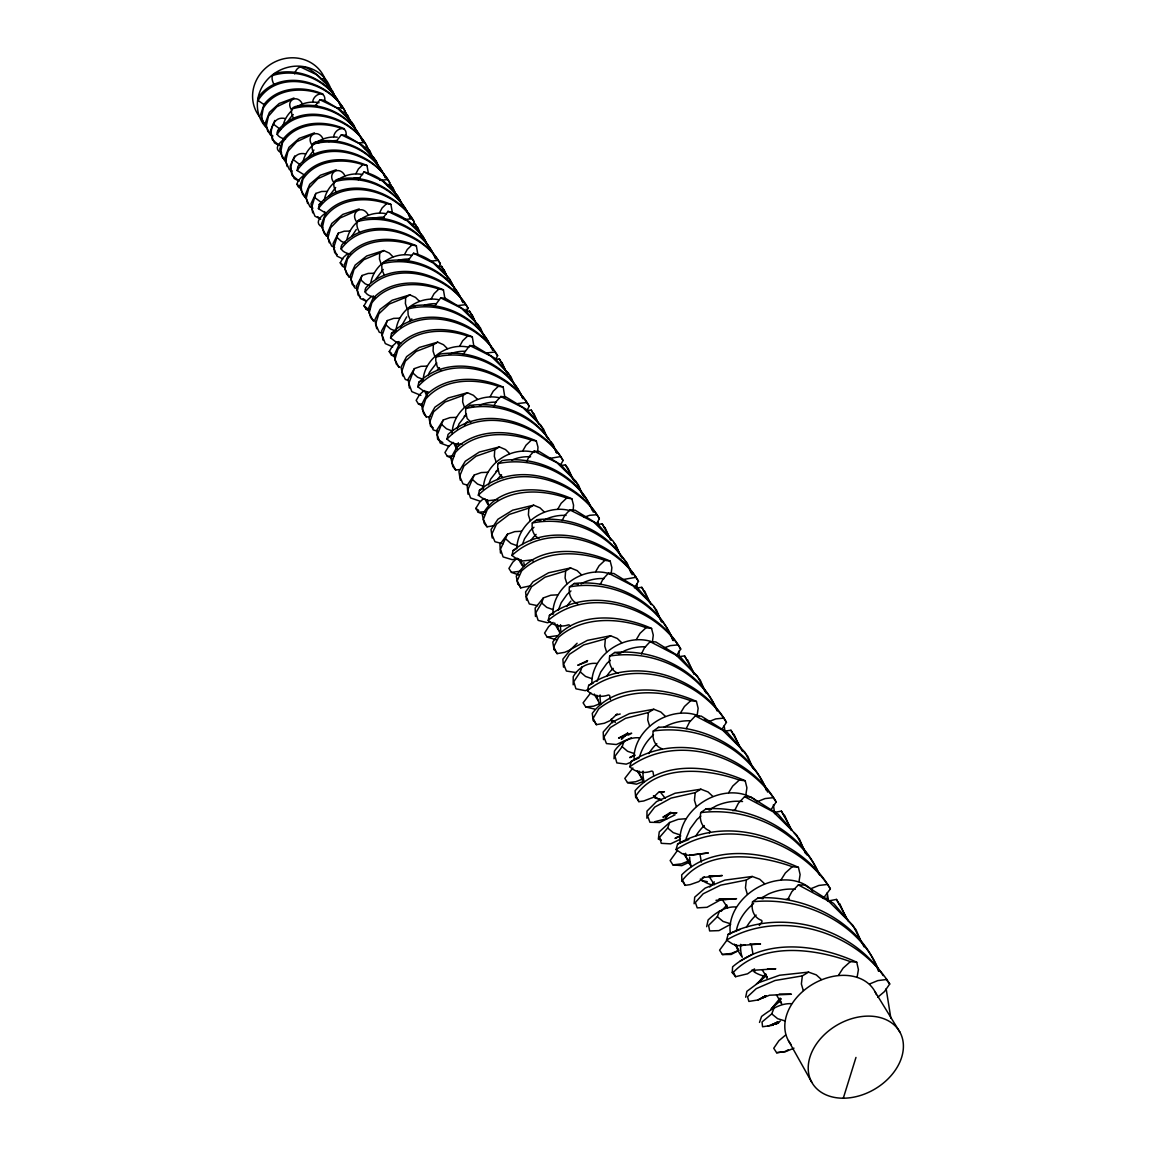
<?xml version="1.0" encoding="UTF-8"?>
<svg xmlns="http://www.w3.org/2000/svg" width="1156" height="1156" viewBox="0 0 1156 1156"><rect width="100%" height="100%" fill="white"/><g stroke="black" fill="none" stroke-linecap="round" stroke-linejoin="round"><path stroke-width="1.5" d="M573.188 684.829L573.231 676.708C578 668.197 587.118 662.272 596.987 663.457M646.883 818.217L647.013 811.064L656.521 801.614L675.104 793.233L700.868 789.201L708.079 791.961L712.833 796.397M341.381 107.71C331.772 82.235 301.976 67.019 275.518 73.218C270.042 74.837 272.209 81.223 274.131 84.822M362.724 141.783C352.566 115.831 322.163 100.471 295.04 106.598C289.347 108.317 291.587 115.325 293.971 118.924M384.919 176.796C373.663 151.002 343.216 135.946 315.704 141.885C309.866 143.647 312.12 150.815 314.562 154.514M614.024 758.827L614.457 751.068C620.021 742.846 629.37 736.748 639.543 737.846M409.73 217.241C398.849 189.57 366.568 173.284 337.595 179.281C331.613 181.059 333.853 188.414 336.367 192.199M754.536 968.901L747.556 973.8L735.592 976.69L732.268 972.63L732.601 966.835C766.703 937.545 818.694 944.611 856.74 962.226L858.417 969.609L857.174 976.863M435.22 257.947C423.703 229.639 390.656 213.094 360.831 218.975C354.69 220.782 356.929 228.324 359.516 232.212M368.547 174.267L366.987 165.481C346.41 156.465 319.07 156.855 303.768 175.307L299.996 185.552L302.626 194.338L305.603 197.445M462.53 301.803C450.58 272.469 416.449 255.404 385.54 261.169L381.682 263.973L382 269.926L384.124 274.723M392.491 213.412L390.916 204.41C369.689 195.089 341.584 195.22 325.428 213.918L321.397 224.221L323.969 232.992L327.018 236.171M417.937 254.999L416.348 245.78C394.413 236.127 365.498 235.983 348.418 254.898L344.127 265.259L346.612 274.015L349.719 277.238M491.459 348.057C478.815 317.943 443.774 300.517 411.854 306.123L407.866 308.999L408.169 315.111L410.351 320.024M445.017 299.274L443.427 289.838C420.741 279.824 390.974 279.376 372.882 298.494L368.287 308.883L370.671 317.597L373.865 320.891M522.57 397.967C509.406 366.698 473.107 348.664 439.959 354.112L435.826 357.088L435.769 360.788L437.286 366.857L440.87 370.426M548.869 439.323C532.02 413.79 499.941 401.19 470.015 405.438L465.738 408.53L465.651 412.331L467.197 418.53L470.868 422.186M473.902 346.497L472.313 336.829C448.831 326.425 418.14 325.66 398.95 344.965L394.023 355.354L396.291 364.01L399.557 367.377M504.796 396.985L503.207 387.087C478.844 376.235 447.199 375.136 426.795 394.586L421.492 404.961L423.631 413.53L426.333 416.984L430.292 416.579M592.045 509.94C578.246 475.347 538.566 455.45 502.239 460.507L497.803 463.686L497.701 467.588L499.262 473.946L503.033 477.674M694.106 903.761L694.713 897.157L705.117 888.126L724.957 880.092L752.238 876.465L759.723 879.239L764.607 883.748M619.457 553.71C601.207 527.902 567.697 516.356 536.89 519.694L532.295 522.989C531.529 528.87 533.003 535.748 538.999 538.407M672.85 640.438C658.544 601.496 614.602 578.997 574.257 583.505L569.46 586.93C568.319 593.722 570.905 601.019 577.725 603.822M717.168 710.998C701.49 671.159 656.333 648.516 614.645 652.504L609.66 656.059C608.417 663.024 611.047 670.538 618.084 673.356M766.356 790.372C750.273 747.961 702.573 723.829 658.458 727.341L653.256 731.04C651.897 738.164 654.571 745.938 661.853 748.741A1.85 1.474 -30.2 0 1 662.287 749.377M818.65 873.503C800.732 830.21 751.776 805.992 706.157 808.795L700.709 812.639C699.236 819.951 701.923 827.971 709.481 830.774A1.936 1.503 -30.2 0 1 709.379 833.028M736.213 931.447C738.005 920.422 744.999 910.523 753.611 903.602M779.997 1000.865L780.127 999.998L781.615 1003.61L776.485 994.94M302.308 103.794C297.078 93.463 284.896 100.904 291.789 110.239M878.488 971.17C861.191 922.965 807.842 895.568 758.249 897.779L752.542 901.796C750.923 909.281 753.654 917.561 761.472 920.349A2.023 1.532 -30.2 0 1 761.356 922.661L759.261 925.465M323.015 138.749C317.669 128.2 305.17 135.83 312.207 145.381M344.965 175.77C339.474 164.99 326.642 172.808 333.824 182.59M368.229 215.03C362.608 204.02 349.415 212.054 356.756 222.053M392.968 256.762L389.24 253.048L383.763 250.549L379.703 253.019L379.471 259.016L381.133 264.002M419.296 301.181L415.481 297.395L409.845 294.867L405.669 297.424L405.395 303.566L407.085 308.666M447.401 348.592L443.485 344.719L437.69 342.147L433.37 344.791L433.067 351.092L434.772 356.308M477.442 399.268L473.425 395.323L467.458 392.722L462.978 395.453L462.646 401.927L464.38 407.259M263.9 104.502L258.063 100.471L258.771 96.613C281.341 67.236 329.287 81.108 344.936 110.99L344.719 111.482M509.637 453.585L505.519 449.568L499.363 446.924L494.739 449.756L494.335 456.389L496.097 461.865M285.46 139.284C281.587 138.258 274.81 135.7 277.801 130.556C301.499 100.818 350.571 115.21 366.755 145.959L365.238 148.98M304.693 175.148L297.15 170.51L297.916 166.464C322.856 136.35 373.085 151.32 389.861 182.98L388.286 186.073M544.23 511.949L539.996 507.845L533.653 505.172L528.856 508.105L528.408 514.926L530.185 520.532M326.151 213.354L318.42 208.644L319.229 204.496C345.5 174.036 396.956 189.598 414.368 222.241L412.721 225.406M581.497 574.821L577.147 570.63L570.602 567.928L565.602 570.977L565.096 577.986L566.902 583.722M350.745 254.161C346.352 253.482 338.506 250.563 341.844 244.855C369.573 214.077 422.316 230.261 440.393 263.944L438.688 267.195M745.692 997.238L746.892 991.328L758.307 982.817L779.577 975.245L808.55 972.124L816.309 974.898L821.352 979.479M375.006 297.251C370.512 296.586 362.42 293.61 365.888 287.757C395.179 256.704 449.279 273.539 468.093 308.334L466.33 311.687M621.755 642.75L617.275 638.473L610.527 635.742L605.325 638.907L604.747 646.117L606.582 651.998M400.843 343.144L395.424 341.54L390.569 337.928L391.494 333.463C420.206 304.173 473.122 317.308 493.41 350.297M428.414 392.13L422.85 390.497L417.851 386.827L418.833 382.246C451.693 350.73 508.756 368.952 529.217 406.291L527.295 409.816M665.394 716.359L660.784 711.995L653.79 709.249L648.386 712.544L647.721 719.957L649.571 725.997M706.677 926.693L708.108 919.974C715.578 912.763 725.39 906.102 736.271 906.998M272.961 136.018L270.056 134.558L266.227 126.336L268.394 116.279L276.746 106.8L290.373 100.225M462.342 443.962L455.883 444.251L449.886 441.491L447.025 439.121L448.066 434.425C482.948 402.779 541.644 421.723 563.044 460.493L561.05 464.12M537.612 452.343L537.974 447.126L536.312 440.942C510.995 429.613 478.309 428.139 456.591 447.69L450.869 458.036L452.849 466.475L455.637 470.001L459.712 469.567M700.868 789.201L695.204 792.64L694.453 800.255L696.331 806.455M497.918 499.768A1.575 1.329 -29.6 0 0 497.152 499.681L488.728 500.62L483.598 499.002L478.324 495.202L479.422 490.375C516.53 458.672 576.945 478.367 599.372 518.697L597.276 522.44M573.145 510.504L573.549 505.143L571.873 498.8C543.71 485.881 498.944 483.569 482.384 514.955L484.176 523.22L487.023 526.818L494.204 525.662M532.959 561.166A1.633 1.373 -29.7 0 0 531.399 559.952L522.671 560.963L517.397 559.345L511.949 555.472L513.12 550.502C552.655 518.856 614.934 539.332 638.473 581.381L634.398 587.812M641.407 653.993L644.513 647.678L650.149 641.652L655.813 641.941L680.87 657.547L700.29 680.205L705.044 691.577M752.238 876.465L746.328 880.063L745.461 887.909L747.34 894.267M569.894 626.119A1.705 1.402 -29.7 0 0 568.29 624.89C561.252 627.376 553.392 625.815 548.19 620.425L549.432 615.324C591.655 583.852 655.929 605.123 680.711 649.051L676.433 655.698M686.216 728.656L689.482 722.139L695.377 715.882L701.259 716.128L727.471 732.572L747.802 756.327L752.513 767.555M610.44 699.582L609.819 696.317A1.763 1.431 -29.7 0 0 608.157 695.074C600.918 697.646 592.768 696.187 587.378 690.638L588.693 685.378C633.849 654.253 700.305 676.347 726.445 722.356L721.965 729.205M808.55 972.124L802.351 975.895L801.368 983.973L803.261 990.475M734.956 809.879L738.424 803.16L744.594 796.672L750.692 796.874L778.19 814.229L791.658 829.979M312.684 101.858C313.709 93.506 326.223 89.749 324.749 101.092M653.704 775.763L653.082 772.41A1.85 1.459 -29.7 0 0 651.377 771.139C643.921 773.826 635.468 772.483 629.847 766.76L631.263 761.356L639.225 757.787M285.373 118.591C275.244 116.062 271.096 125.527 271.068 134.486L274.492 142.911L278.697 145.251M333.679 136.726C334.749 128.215 347.609 124.27 346.063 135.902M355.918 173.66L358.432 168.935L362.796 164.672L366.987 165.481M788.19 898.602L791.86 891.652L798.348 884.918L804.706 885.048L833.606 903.443L856.004 929.699L860.035 939.264M689.222 855.339L708.325 852.955L688.268 855.324L682.228 853.72L676.072 849.602L677.589 844.025L688.832 839.473M379.515 212.834L382.116 207.979L386.624 203.615L390.916 204.41M404.571 254.45L407.273 249.479L411.926 244.985L416.348 245.78M298.407 180.798L294.144 178.501L290.748 170.062C290.965 160.944 295.286 151.407 305.589 153.936M431.275 298.783L434.078 293.667L438.875 289.029L443.427 289.838M740.23 960.997L751.516 954.856A2.009 1.517 -29.8 0 0 752.729 952.573L751.516 945.536A2.009 1.532 -29.8 0 0 749.709 944.221L760.532 943.99L737.571 945.651L732.904 944.221L726.546 940.059L728.179 934.308L739.912 929.511M320.703 219.149L314.938 216.172L311.585 207.733L315.848 193.428L321.628 191.477L326.989 191.376M459.741 346.063L462.66 340.803L467.631 336.035L472.313 336.829M342.826 258.973L336.988 256.097L333.679 247.687L338.231 233.223L344.185 231.2L349.704 231.07M366.308 301.254L360.383 298.479L357.161 290.113L362.016 275.518L368.157 273.423L373.836 273.264M490.187 396.609L493.222 391.205L498.38 386.292L503.207 387.087M392.765 346.887L385.295 343.578L382.145 335.269L387.347 320.559L393.676 318.377L399.528 318.189M522.815 450.797L525.98 445.233L531.341 440.147L536.312 440.942M420.9 395.381L411.825 391.638L408.776 383.431L414.383 368.605L420.9 366.336L426.94 366.12M843.302 1098.2L855.975 1057.422M557.871 509.001L561.166 503.265L566.743 498.019L571.873 498.8M449.337 446.462L440.176 442.979L437.243 434.887L443.268 419.975L450.016 417.605L456.244 417.359M595.629 571.7L599.083 565.775L604.877 560.357L610.18 561.122L611.871 567.625L611.134 573.911M479.769 501.112L470.535 497.933L467.747 490.014L474.249 475.029L481.214 472.573L487.644 472.269M266.256 126.293L263.582 122.811M285.373 160.886L282.642 157.317M515.807 558.767L512.411 559.721L503.091 556.917L500.476 549.201L507.513 534.173L514.738 531.615L521.385 531.269M636.407 639.427L640.034 633.329L646.088 627.708L651.579 628.459L653.27 635.121L652.461 641.594M326.613 82.249L324.518 78.709L321.281 78.94M493.583 406.666L495.996 401.797L500.779 396.494L505.75 396.884L527.006 409.831L543.508 429.006L546.759 436.809M347.45 115.658L345.297 112.045L341.988 112.291M550.574 621.755L547.496 622.737L538.132 620.367L535.734 612.911L541.658 602.941L543.363 597.898L550.848 595.21L557.727 594.82M369.472 150.974L367.29 147.289L363.88 147.563M526.572 461.62L529.101 456.606L534.072 451.129L539.202 451.505L561.296 465.044L578.448 484.971L582.494 494.71M680.609 712.819L684.424 706.518L690.739 700.695L696.432 701.432L698.137 708.267L697.227 714.914M392.809 188.385L390.584 184.613L387.072 184.902M588.462 689.54L585.326 690.681L575.934 688.817L573.781 681.708L580.283 671.925L582.075 666.737M759.506 1022.424L761.587 1016.427C770.199 1010.026 780.257 1002.931 791.585 1003.711M562.047 520.691L564.692 515.518L569.865 509.883L575.153 510.23L598.158 524.39L611.538 539.968M417.562 228.064L415.279 224.221L411.68 224.539M728.67 792.626L732.687 786.109L739.305 780.069L745.201 780.762L746.906 787.785L745.895 794.634M400.814 327.162L406.724 316.831M443.861 270.244L441.534 266.314L437.835 266.646M600.282 584.358L603.056 579.026L608.432 573.203L613.908 573.52L637.895 588.375L651.854 604.631M631.017 762.18L626.249 764.145L616.842 762.902L614.992 756.197L622.145 746.689L624.038 741.343M428.341 375.512L429.497 372.275L436.737 362.854M471.879 315.154L469.495 311.137L465.68 311.499M781.124 879.716L785.358 872.982L792.293 866.697L798.42 867.347L800.111 874.543L798.998 881.595M457.169 428.89L458.99 423.905L466.504 414.195L464.177 416.305M680.32 839.27L670.625 843.851L661.261 843.331L659.758 837.132L667.648 827.985L669.671 822.465L678.11 819.344L685.797 818.737M501.762 363.085L499.334 358.967L495.404 359.357M488.482 484.942L490.606 479.234L498.409 469.235L495.996 471.417M533.725 414.325L531.24 410.12L527.179 410.539M838.577 975.129L843.071 968.164L850.368 961.619L856.74 962.226M522.339 544.563L524.578 538.696L530.199 530.633L533.956 527.252M730.722 924.251L718.945 930.609L709.64 930.941L708.585 925.378L717.327 916.694L719.48 911M530.633 585.774L520.749 587.869L518.076 583.549M558.247 610.325L561.18 602.767L567.047 594.444L570.963 590.947M577.104 643.256L570.529 649.73L564.778 652.302L557.091 653.631L554.345 649.21M604.79 528.249L602.189 523.856L597.854 524.347M774.708 1023.58L771.731 1025.415L762.555 1026.759L762.021 1021.976L771.731 1013.899L774.043 1008.018M597.016 681.332L600.73 671.997L606.871 663.4L610.368 660.293M644.441 591.829L641.797 587.335L637.303 587.869M617.145 713.859L610.296 720.564L604.313 723.251L596.337 724.668L593.534 720.159M687.285 660.524L684.583 655.929L679.916 656.507M659.267 791.643L653.371 797.308L643.733 800.978L638.878 801.643L636.002 797.033M686.057 838.591L690.219 828.664L696.996 819.474L700.825 816.122M733.713 734.97L730.953 730.274L726.113 730.91M704.38 876.855L698.744 881.623L690.175 884.615L685.118 885.352L682.185 880.641M294.636 73.868C299.65 56.817 318.001 75.328 324.706 82.033M274.81 120.484L270.475 130.642L272.354 139.746L279.608 145.584M301.702 189.122L298.942 187.489C294.26 183.486 300.17 178.125 303.609 175.582M784.216 815.934L781.398 811.136L774 812.437M732.268 972.63L732.586 971.893M358.288 179.758L363.981 171.955C380.83 175.813 396.017 189.757 402.75 205.667M345.254 267.802L342.436 266.256L340.254 262.802L343.303 257.528L347.45 253.756M382.116 219.38L387.983 211.375C405.221 215.262 420.712 229.567 427.792 245.693M369.053 310.82L366.206 309.331L363.981 305.791L367.131 300.387L371.423 296.5M839.343 904.31L836.453 899.411L827.523 901.145M294.737 155.916L290.156 166.132L291.962 175.264L299.288 181.044M407.432 261.487L413.516 253.265C431.853 257.499 448.326 272.903 455.32 290.416M394.398 356.597L391.508 355.167L389.24 351.554L392.505 346.005L396.942 342.003M434.396 306.354L440.711 297.887L445.378 298.306L465.145 310.241L472.818 319.143M463.195 354.242L469.726 345.528L474.538 345.933L495.028 358.36L510.938 376.813L514.275 384.861M390.569 337.928C419.007 303.233 477.457 319.937 497.629 355.687L495.794 359.111M315.848 193.428L310.993 203.716L312.712 212.863M484.162 514.593L478.252 512.267L475.81 508.423L479.494 502.383L483.685 498.424M338.231 233.223L333.087 243.569L334.705 252.716L337.191 254.58M770.821 1009.159L779.404 1001.66L780.777 998.9M779.404 1001.66L780.95 998.683M362.016 275.518L356.568 285.908L358.057 295.04L360.571 296.861M629.847 766.76C676.361 732.716 747.311 754.723 776.153 802.004L771.442 809.084M676.072 849.602C726.344 816.411 799.692 839.14 830.369 888.877L823.231 898.458M387.347 320.559L381.552 330.963L382.911 340.052M726.546 940.059C780.965 908.096 857.001 931.49 889.715 983.987L884.456 991.588L877.765 997.238M315.256 105.817L319.995 99.777L324.07 100.225L340.876 110.181L353.938 125.253L357.103 132.954M336.454 141.018L341.352 134.833L345.543 135.266L362.854 145.569L376.321 161.118L378.937 167.461M414.383 368.605L408.184 379.024L409.397 388.04M443.268 419.975L436.665 430.379L437.676 439.309L442.806 442.575M308.291 157.346L313.941 150.049M328.983 196.318L335.674 187.489M351.814 236.286L356.294 229.48M376.076 278.769L383.228 269.464M474.249 475.029L467.154 485.375L467.978 494.19M507.513 534.173L499.912 544.447L500.476 553.088M258.063 100.471C277.975 68.088 328.896 80.992 344.936 110.99M277.064 134.515C298.104 101.685 350.152 115.152 366.755 145.959M543.363 597.898L535.17 608.042L535.445 616.451M297.15 170.51C319.432 137.261 372.651 151.32 389.861 182.98M765.402 973.973L758.076 982.976L765.373 976.271L756.457 983.9M771.832 1008.278L780.155 998.062M318.42 208.644C342.06 174.975 396.494 189.656 414.368 222.241M341.006 249.104C366.105 215.059 421.81 230.391 440.393 263.944M709.77 887.013L714.336 881.884M721.127 911.39L726.821 905.047M365.007 292.121C391.711 257.73 448.745 273.726 468.093 308.334M676.838 851.351L670.162 860.57L672.908 864.861L681.78 865.656L689.727 862.015M669.989 812.827L665.437 817.653L669.859 813.448M726.633 940.608L719.596 950.16L722.413 954.538L731.184 954.466L738.424 950.622M417.851 386.827C448.21 351.886 508.12 369.313 529.217 406.291M627.621 733.121L621.393 739.219L627.722 733.164L618.605 738.12L631.696 733.28L627.636 734.147L628.922 734.913M447.025 439.121C479.48 404.008 540.95 422.186 563.044 460.493M669.671 822.465L659.252 831.858L658.356 839.155L661.362 840.065M590.788 692.776L583.101 702.848L585.731 706.952L594.675 709.105M631.378 737.774L616.307 744.536L606.466 743.583L603.923 737.066L610.252 727.586L625.54 718.324L648.386 712.544M632.867 768.018L624.818 778.422L627.506 782.626L636.436 784.173L642.707 781.673M478.324 495.202C513.062 460.001 576.179 478.931 599.372 518.697M675.09 814.792L659.758 822.508L649.918 822.263L647.707 816.237L654.715 807.09L671.044 798.117L695.204 792.64M511.949 555.472C549.216 520.301 614.082 540.011 638.473 581.381M762.946 997.758L765.937 995.677M548.19 620.425C588.245 585.427 654.99 605.917 680.711 649.051M517.137 558.131L512.773 562.221L508.929 568.434L511.429 572.379L518.856 574.966M763.278 997.729L765.98 995.764M553.16 622.419L548.609 626.653L544.592 633.055L547.164 637.086L556.094 639.759M587.378 690.638C630.497 656.001 699.25 677.257 726.445 722.356M765.749 996.226L763.972 997.44L769.506 995.215L791.412 994.247L779.216 994.03M778.494 1023.031L774.795 1024.346L777.67 1022.41M760.98 998.77L765.445 995.793M777.453 1023.335L778.754 1022.482M772.584 1025.069L777.005 1022.236M670.755 812.191L662.923 817.191L671.405 813.232L676.925 812.755L672.33 813.015L673.659 813.81M677.965 836.568L675.017 838.461L680.783 835.918M600.513 703.44L593.635 706.172L585.731 706.952M708.57 721.763L715.723 718.916L723.873 718.078M642.852 778.898L635.713 781.759L627.506 782.626M757.599 801.57L765.055 798.565L773.523 797.64M688.875 860.873L681.433 863.879L672.908 864.861M774.795 1024.346L777.511 1022.627M811.093 888.617L818.867 885.453L827.667 884.412M739.045 950.275L731.286 953.44L722.413 954.538M869.673 983.944L877.794 980.606L886.97 979.435M793.984 1048.16L785.863 1051.498L776.63 1052.726L773.74 1048.261L778.913 1040.703L785.589 1035.053M763.148 997.007L758.611 999.853L748.886 1001.428L747.527 996.775L756.241 988.64L775.069 980.49L802.351 975.895M586.843 661.059L587.595 660.596L577.769 665.264L587.219 661.68M788.146 1049.807L785.213 1051.599L776.63 1052.726M763.625 997.44L765.864 996.067M283.509 139.746C280.157 142.231 274.434 147.477 279.001 151.378L281.717 153.04M324.879 213.528C321.368 216.129 315.241 221.605 320.053 225.723L322.827 227.313M424.151 390.54L419.57 394.658L416.174 400.366L418.501 404.051L422.865 406.088M453.239 442.416L448.499 446.664L444.959 452.531L447.343 456.302L451.75 458.21M776.846 1023.089L780.3 1021.08M708.917 809.966L716.388 805.761A45.619 35.417 -30.4 0 1 742.542 801.513M760.749 898.357L768.567 893.949A47.699 36.183 -30.4 0 1 795.27 889.253M418.833 382.246L422.504 380.425M479.422 490.375L482.254 488.945M543.652 520.532L546.629 518.871A38.856 32.411 -30.4 0 1 566.035 515.417M513.12 550.502L516.053 549.028M581.049 583.982L584.127 582.248A40.344 33.148 -30.4 0 1 604.241 578.578M549.432 615.324L553.666 613.2M619.168 653.834L624.659 650.741A41.963 33.9 -30.4 0 1 645.51 646.825M588.693 685.378L593.1 683.167M277.801 130.556L280.865 129.053M319.229 204.496L322.466 202.907M391.494 333.463L395.049 331.714M777.338 1022.265L771.702 1025.343L777.439 1022.496M634.124 755.244L629.688 757.613L635.236 755.2M631.263 761.356C679.67 730.751 748.496 753.669 776.153 802.004M664.238 647.837L670.321 645.626L678.182 644.875M583.968 517.339L589.618 515.316L596.944 514.709M757.946 999.824L765.474 996.125M677.589 844.025C729.581 814.2 801.021 837.941 830.369 888.877M310.776 135.136L296.673 141.74L287.974 151.292L285.619 161.407L289.434 169.643L292.381 171.059M332.393 172.114L317.77 178.732L308.71 188.356L306.152 198.529L309.938 206.751L312.915 208.138M355.34 211.331L340.153 217.964L330.674 227.66L327.899 237.876L331.656 246.069L334.676 247.398M728.179 934.308C780.329 907.677 851.206 926.606 883.184 975.606M379.703 253.019L363.923 259.652L354.025 269.391L351.005 279.651L354.704 287.801L357.753 289.072M767.902 1026.181L777.208 1022.352M405.669 297.424L389.24 304.042L378.865 313.811L375.57 324.07L379.211 332.162L382.304 333.376M433.37 344.791L416.247 351.381L405.337 361.163L401.753 371.423L405.308 379.428L408.444 380.57M623.908 579.402L636.002 577.292M549.375 458.441L560.674 456.591M293.971 98.014L279.217 103.476L269.362 112.407L265.519 122.536L267.831 131.466L271.617 134.241M462.978 395.453L445.103 401.985L433.645 411.767L429.714 422.012L433.182 429.873L437.936 431.448M314.49 132.868L299.216 138.33L288.971 147.332L284.911 157.534L287.165 166.493M336.208 169.773L320.4 175.235L309.736 184.295L305.43 194.569L307.612 203.528M494.739 449.756L476.041 456.215L463.946 465.969L459.655 476.142L462.992 483.844L467.79 485.274M359.256 208.933L342.87 214.38L331.758 223.484L327.177 233.815L329.272 242.789M528.856 508.105L509.261 514.449L496.488 524.159L491.762 534.231L494.97 541.731L503.033 543.797M383.763 250.549L366.741 255.967L355.152 265.129L350.268 275.489L352.277 284.448L354.906 286.168M409.845 294.867L392.159 300.242L380.035 309.432L374.833 319.836L376.726 328.738M565.602 570.977L545.04 577.176L531.514 586.786L526.327 596.727L529.332 603.967L537.468 605.672M437.69 342.147L419.267 347.479L406.58 356.669L401.016 367.088L402.765 375.931M605.325 638.907L583.679 644.932L569.316 654.383L563.593 664.136L566.397 671.044L576.208 672.59M467.458 392.722L448.239 397.967L434.931 407.158L428.977 417.547L430.567 426.304L433.269 427.85M557.351 635.684L547.164 637.086M521.284 571.064L511.429 572.379M654.816 821.699L667.446 818.419M517.715 403.56L526.905 402.461M499.363 446.924L479.292 452.068L465.304 461.23L458.918 471.576L460.319 480.217M486.474 352.97L495.375 351.944M457.241 305.632L465.868 304.678M429.83 261.256L438.225 260.375M615.758 715.116L620.208 714.003M404.094 219.568L412.23 218.73M379.862 180.336L387.78 179.556M533.653 505.172L512.657 510.186L497.918 519.275L491.04 529.549L492.225 538.017M570.602 567.928L548.58 572.784L533.032 581.771L525.59 591.93L526.529 600.166M775.705 1023.652L777.15 1023.349L773.292 1023.855M610.527 635.742L587.378 640.381L570.92 649.224L562.871 659.209L563.521 667.171M746.328 880.063L720.694 885.149L703.18 893.776L695.377 902.475L697.212 907.879L707.024 907.301L721.951 899.065L718.945 899.007M272.18 75.66C298.942 66.773 330.847 81.382 341.41 107.479M653.79 709.249L629.413 713.613L611.957 722.269L603.215 732.023L603.504 739.623M291.615 109.098C318.362 100.529 350.254 114.227 361.871 139.804M312.192 144.457C340.442 135.7 373.908 150.656 385.439 177.966M740.172 945.81L744.941 945.016M333.968 181.926C363.865 172.952 398.921 189.324 410.438 218.426M485.375 511.689L478.252 512.267M357.088 221.692C387.708 212.892 423.558 229.235 435.725 258.857M454.25 455.782L447.343 456.302M381.682 263.973C413.443 255.23 450.464 272.108 463.094 302.771M407.866 308.999C441.144 300.271 479.653 318.117 492.615 350.311M358.952 142.882L364.718 142.593M337.321 107.956L342.942 107.696M435.826 357.088C469.798 348.679 509.102 366.221 523.003 398.777M561.252 465.406L565.443 464.943L568.217 468.614L573.145 479.754M659.455 792.293L664.425 791.744L660.365 792.062L665.321 798.391M465.738 408.53C501.429 400.193 542.439 418.79 556.73 453.08M702.429 877.548L722.254 875.54L708.541 876.277M497.803 463.686C535.705 455.377 578.795 475.578 593.331 512.151M532.295 522.989C572.148 514.882 617.131 536.196 632.202 574.705M715.998 900.307L736.545 898.703L720.043 899.151L726.228 899.368L720.997 898.92M569.46 586.93C610.787 579.257 657.331 600.86 673.37 640.583M754.622 970.202L775.763 968.8L767.541 968.815M609.66 656.059C651.724 649.108 699.134 669.873 716.836 709.697M653.256 731.04C699.062 724.22 750.013 748.019 767.627 792.077M422.417 403.979L418.501 404.051M395.309 355.109L391.508 355.167M369.891 309.288L366.206 309.331M700.709 812.639C747.903 806.671 800.472 830.167 819.691 875.135M752.542 901.796C803.304 896.406 859.298 922.228 879.095 970.968M709.784 876.335L712.573 876.393L709.481 876.147M784.794 1020.864L777.656 1018.696L771.731 1013.899M729.942 923.615L723.064 921.433L717.327 916.694M679.858 834.849L673.226 832.638L667.648 827.985M754.955 971.17L751.675 970.26M633.95 753.466L627.535 751.27L622.145 746.689M707.299 881.681L701.201 880.453M591.728 678.615L585.528 676.433L580.283 671.925M660.798 799.316L654.903 798.073M552.741 609.53L546.745 607.362L541.658 602.941M516.66 545.574L510.851 543.421L505.909 539.072M483.165 486.185L477.529 484.046L472.717 479.783M451.967 430.899L446.505 428.775L441.823 424.599M422.865 379.298L417.547 377.203L412.995 373.113M758.249 897.779L763.047 898.761M395.627 331.035L390.468 328.969L386.032 324.952M706.157 808.795L710.781 809.807M658.458 727.341L659.209 727.471M614.645 652.504L615.382 652.634M574.257 583.505L578.419 584.531M536.89 519.694L540.936 520.72M319.143 93.318C299.838 86.816 274.478 89.344 263.178 108.317L261.502 118.302L265.721 126.307M340.341 127.984C320.487 121.25 294.448 123.562 282.469 142.838L280.605 152.881L284.838 160.886M470.015 405.438L473.801 406.464M362.796 164.672C342.349 157.736 315.602 159.788 302.858 179.368L300.835 189.468L305.04 197.459M386.624 203.615C365.542 196.419 338.029 198.196 324.489 218.065L322.249 228.209L326.44 236.185M411.926 244.985C390.193 237.529 361.886 239.017 347.436 259.161L344.979 269.334L349.126 277.267M411.854 306.123L415.438 307.12M438.875 289.029C416.42 281.298 387.274 282.469 371.856 302.872L369.14 313.059L373.258 320.92M467.631 336.035C444.395 327.986 414.368 328.795 397.866 349.444L394.89 359.632L398.936 367.391M498.38 386.292C474.292 377.896 443.34 378.344 425.654 399.181L422.359 409.354L426.333 416.984M315.704 141.885L318.911 142.853M531.341 440.147C506.328 431.376 474.394 431.419 455.392 452.415L451.75 462.53L455.637 470.001M566.743 498.019C540.719 488.815 507.744 488.424 487.297 509.536L483.266 519.55L487.023 526.818M616.567 652.938L618.966 653.53M604.877 560.357C577.754 550.675 543.667 549.837 521.602 570.963L517.151 580.847L520.749 587.869M646.088 627.708C617.752 617.477 582.465 616.162 558.623 637.231L553.666 646.927L557.091 653.631M690.739 700.695C661.059 689.843 624.486 688.037 598.663 708.903L593.144 718.353L596.337 724.668M739.305 780.069C707.891 768.682 656.868 763.509 635.959 795.819L638.878 801.643M369.414 285.676L365.079 283.74L360.744 279.81M345.456 243.179L341.237 241.272L337.017 237.399M792.293 866.697C758.625 854.559 707.472 848.388 682.56 880.121L685.118 885.352M323.116 94.113C303.725 85.66 277.801 86.512 264.016 104.445L260.678 114.545L263.424 123.302M344.416 128.778C324.446 120.051 297.843 120.686 283.321 138.879L279.781 149.052L282.483 157.823M850.368 961.619C814.113 948.469 762.888 941.605 733.439 972.196L735.592 976.69M610.18 561.122C580.832 547.713 534.925 544.548 516.27 576.136L517.83 584.185M651.579 628.459C620.873 614.472 573.838 610.44 552.785 642.086L554.1 649.874M696.432 701.432C664.209 686.765 616.018 681.867 592.262 713.397L593.259 720.824M745.201 780.762C711.287 765.301 661.882 759.593 635.092 790.733L635.713 797.741M798.42 867.347C762.57 850.917 711.923 844.472 681.693 874.89L681.881 881.363M321.859 202.864L314.678 197.503M300.618 165.163L293.624 159.889M280.576 129.544L273.726 124.371M299.809 66.629L316.744 74.764L330.587 88.217L336.266 99.214M319.995 99.777L337.436 108.202L351.713 122.059L357.074 132.434M341.352 134.833L359.343 143.546L374.038 157.866L380.367 170.091M363.981 171.955L382.549 181.015L397.707 195.798L403.43 206.837M387.983 211.375L407.172 220.782L422.836 236.055L429.064 248.092M413.516 253.265L433.356 263.048L449.554 278.871L455.984 291.326M440.711 297.887L461.244 308.088L478.006 324.489L484.205 336.468M469.726 345.528L491.025 356.164L508.394 373.186L515.634 387.159M500.779 396.494L522.873 407.606L540.907 425.307L547.915 438.832M534.072 451.129L557.048 462.776L575.789 481.199L583.881 496.82M569.865 509.883L593.779 522.093L613.287 541.297L621.986 558.073M608.432 573.203L633.387 586.049L653.718 606.105L661.969 622.015M650.149 641.652L676.217 655.192L697.429 676.173L706.374 693.383M695.377 715.882L722.659 730.187L744.869 752.209L753.712 769.217M744.594 796.672L773.22 811.83L796.513 834.964L806.917 854.949M798.348 884.918L828.462 901.03L852.94 925.407L864.139 946.909M475.81 508.423L478.714 510.388M363.085 298.681L365.599 300.502M317.64 216.663L320.111 218.571M389.24 351.554L391.638 353.433M363.981 305.791L367.565 308.681M340.254 262.802L342.624 264.753M296.846 184.165L299.187 186.188M327.004 84.691L332.769 91.338L335.457 97.87M476.113 322.943L480.491 328.029L484.364 337.35M613.778 542.569L616.004 545.155L620.628 556.238M654.18 607.334L656.507 610.05L661.333 621.61M793.897 832.609L799.504 839.169L805.544 853.533M551.036 441.953L553.204 444.583L556.296 452.545M621.653 556.383L627.144 563.073L630.945 572.769M495.519 352.999L497.629 355.687M886.45 979.797L889.715 983.987M722.37 899.715L727.716 907.778L726.373 905.293M709.322 876.768L714.365 884.643M762.266 969.942L766.977 977.355L765.604 973.959L767.006 978.193L766.023 974.624M875.034 991.732L900.105 1032.51A50.705 37.151 -30.4 0 1 848.735 1097.911A50.705 37.151 -30.4 0 1 818.593 1041.021A50.705 37.151 -30.4 0 1 900.105 1032.51M788.421 1040.617L811.815 1082.348M836.453 899.411L848.576 921.477M781.398 811.136L791.831 830.138M730.953 730.274L742.557 751.414M684.583 655.929L694.626 674.266M641.797 587.335L651.16 604.444M602.189 523.856L610.368 538.768M565.443 464.943L574.648 481.763M531.24 410.12L538.999 424.31M499.334 358.967L507.643 374.154M469.495 311.137L476.402 323.767M441.534 266.314L448.21 278.509M415.279 224.221L420.914 234.538M390.584 184.613L396.494 195.436M367.29 147.289L372.203 156.277M345.297 112.045L351.655 123.678M324.518 78.709L329.547 87.943M466.2 309.129L467.747 312.308M839.675 903.558L846.279 918.326M784.534 815.211L791.152 830.037M734.017 734.262L739.609 746.834M687.56 659.83L693.932 674.15M644.701 591.164L649.73 602.493M605.036 527.613L610.541 540.025M533.956 413.704L537.583 421.911M501.979 362.478L506.169 371.972M472.082 314.577L476.431 324.431M444.063 269.68L447.56 277.613M417.75 227.515L421.81 236.734M392.997 187.85L396.537 195.899M369.66 150.453L372.405 156.696M347.624 115.138L351.251 123.403M326.772 81.744L329.59 88.159M612.535 722.803L611.264 719.104M373.229 295.806L373.894 298.812M398.907 341.482L399.586 344.546M426.651 391.783L427.33 394.919M455.955 443.918L456.967 448.745M487.355 499.782L488.381 504.724M521.081 559.807L522.107 564.879M557.423 624.471L558.449 629.659A40.344 33.148 -30.4 0 0 559.851 632.838M596.843 695.204L597.71 699.64A41.963 33.9 -30.4 0 0 600.007 704.452M685.638 853.244L686.476 857.911A45.619 35.417 -30.4 0 0 690.999 865.988M701.36 862.044L700.146 855.18A1.922 1.488 -29.8 0 0 698.383 853.894M736.386 944.683L736.936 947.877A47.699 36.183 -30.4 0 0 741.56 956.113M886.146 988.77L890.871 1018.292M827.219 892.779L828.592 901.449M773.364 804.894L774.708 813.607M724.176 725.867L724.985 731.141M678.63 651.305L679.381 656.348M636.797 584.055L637.548 589.184M598.028 521.732L598.533 525.229M827.161 896.449L827.436 899.946M642.909 780.907A43.726 34.651 -30.4 0 1 639.022 771.038M639.673 756.674A43.726 34.651 -30.4 0 1 653.472 734.739M664.165 727.153A43.726 34.651 -30.4 0 1 690.262 720.795M661.651 800.4A43.899 34.723 -30.4 0 1 653.443 795.646M644.21 781.962A43.899 34.723 -30.4 0 1 643.039 771.081M648.848 753.567A43.899 34.723 -30.4 0 1 656.81 743.669M763.524 975.967A47.916 36.255 -30.4 0 1 754.131 971.936M742.239 957.327A47.916 36.255 -30.4 0 1 740.707 944.336M746.473 927.126A47.916 36.255 -30.4 0 1 756.125 915.075M785.849 899.426A47.916 36.255 -30.4 0 1 789.23 898.819M738.424 949.076A47.483 36.111 -30.4 0 1 734.45 944.177M730.462 933.86A47.483 36.111 -30.4 0 1 759.362 886.58A47.483 36.111 -30.4 0 1 812.784 891.016M688.254 859.703A45.431 35.345 -30.4 0 1 683.586 853.576M680.219 843.23A45.431 35.345 -30.4 0 1 706.937 799.547A45.431 35.345 -30.4 0 1 757.064 801.672M711.98 884.932A45.821 35.489 -30.4 0 1 700.305 879.051M691.331 866.552A45.821 35.489 -30.4 0 1 689.641 857.188M695.926 835.846A45.821 35.489 -30.4 0 1 704.279 825.586M732.702 810.659A45.821 35.489 -30.4 0 1 735.953 810.11M558.912 630.497A40.2 33.076 -30.4 0 1 554.692 622.968M552.973 614.327A40.2 33.076 -30.4 0 1 571.05 580.847A40.2 33.076 -30.4 0 1 609.718 573.81M524.289 566.151A39.001 32.484 -30.4 0 1 523.899 562.669M530.662 540.719A39.001 32.484 -30.4 0 1 536.081 534.375M597.955 700.103A41.804 33.813 -30.4 0 1 594.3 694.034M591.915 683.543A41.804 33.813 -30.4 0 1 610.888 649.022A41.804 33.813 -30.4 0 1 651.001 641.493M615.44 722.312A42.136 33.972 -30.4 0 1 612.796 720.737M600.932 704.091A42.136 33.972 -30.4 0 1 600.123 694.944M606.654 676.246A42.136 33.972 -30.4 0 1 613.186 668.37M642.259 777.742A43.538 34.579 -30.4 0 1 637.274 770.936M634.109 758.524A43.538 34.579 -30.4 0 1 655.64 721.821A43.538 34.579 -30.4 0 1 698.802 715.954M704.423 718.974A43.538 34.579 -30.4 0 1 706.894 720.838M522.758 566.035A38.712 32.339 -30.4 0 1 518.625 558.666M516.876 548.493A38.712 32.339 -30.4 0 1 570.067 510.692M560.891 631.306A40.503 33.221 -30.4 0 1 560.53 624.702M566.7 606.553A40.503 33.221 -30.4 0 1 570.891 601.091M511.819 460.045A37.469 31.703 -30.4 0 1 530.59 456.808M497.282 479.639A37.599 31.776 -30.4 0 1 501.545 474.784M449.236 354.256A34.969 30.331 -30.4 0 1 465.073 351.265M437.373 369.877A35.085 30.403 -30.4 0 1 439.439 367.666M424.31 305.314A33.842 29.68 -30.4 0 1 436.347 303.681M398.878 345.731A33.726 29.623 -30.4 0 1 397.606 342.899M396.002 330.443A33.726 29.623 -30.4 0 1 438.572 299.664M488.193 504.825A37.339 31.631 -30.4 0 1 485.13 498.959M483.381 489.031A37.339 31.631 -30.4 0 1 534.347 452.43M479.437 405.322A36.168 31.01 -30.4 0 1 496.097 402.172M458.311 446.1A36.298 31.082 -30.4 0 1 458.296 442.734M464.409 425.321A36.298 31.082 -30.4 0 1 467.255 421.637M456.938 449.106A36.053 30.937 -30.4 0 1 453.947 443.355M452.198 433.673A36.053 30.937 -30.4 0 1 499.681 397.823M409.426 321.498A33.943 29.753 -30.4 0 1 411.854 318.926M426.911 395.742A34.853 30.273 -30.4 0 1 424.844 391.45M423.125 380.353A34.853 30.273 -30.4 0 1 468.946 347.291M397.736 260.62A32.773 29.059 -30.4 0 1 409.412 259.074M372.781 218.657A31.776 28.438 -30.4 0 1 384.124 217.198M346.916 239.653A31.689 28.38 -30.4 0 1 386.422 213.73M370.931 282.064A32.671 28.987 -30.4 0 1 411.68 255.346M354.011 178.111A30.851 27.86 -30.4 0 1 360.34 177.793M325.501 214.366A30.75 27.802 -30.4 0 1 324.619 211.577M324.316 199.742A30.75 27.802 -30.4 0 1 335.688 181.347M338.289 179.455A30.75 27.802 -30.4 0 1 362.637 174.556M328.709 141.538A29.969 27.282 -30.4 0 1 336.382 140.599M259.363 116.424A38.09 35.258 -30.4 0 1 272.874 62.959A38.09 35.258 -30.4 0 1 325.241 79.62M267.224 128.591A38.365 35.446 -30.4 0 1 275.648 72.611A38.365 35.446 -30.4 0 1 330.5 88.044M287.801 121.741A29.131 26.733 -30.4 0 1 293.248 114.531M313.738 105.557A29.131 26.733 -30.4 0 1 316.744 105.572M791.138 1044.591A49.737 36.862 -30.4 0 1 812.971 984.074A49.737 36.862 -30.4 0 1 876.378 994.666M303.002 162.115A29.883 27.224 -30.4 0 1 315.256 143.228M316.542 142.333A29.883 27.224 -30.4 0 1 337.249 137.174M282.888 126.568A29.045 26.675 -30.4 0 1 291.269 111.106M297.309 106.468A29.045 26.675 -30.4 0 1 319.07 102.768"/></g></svg>
